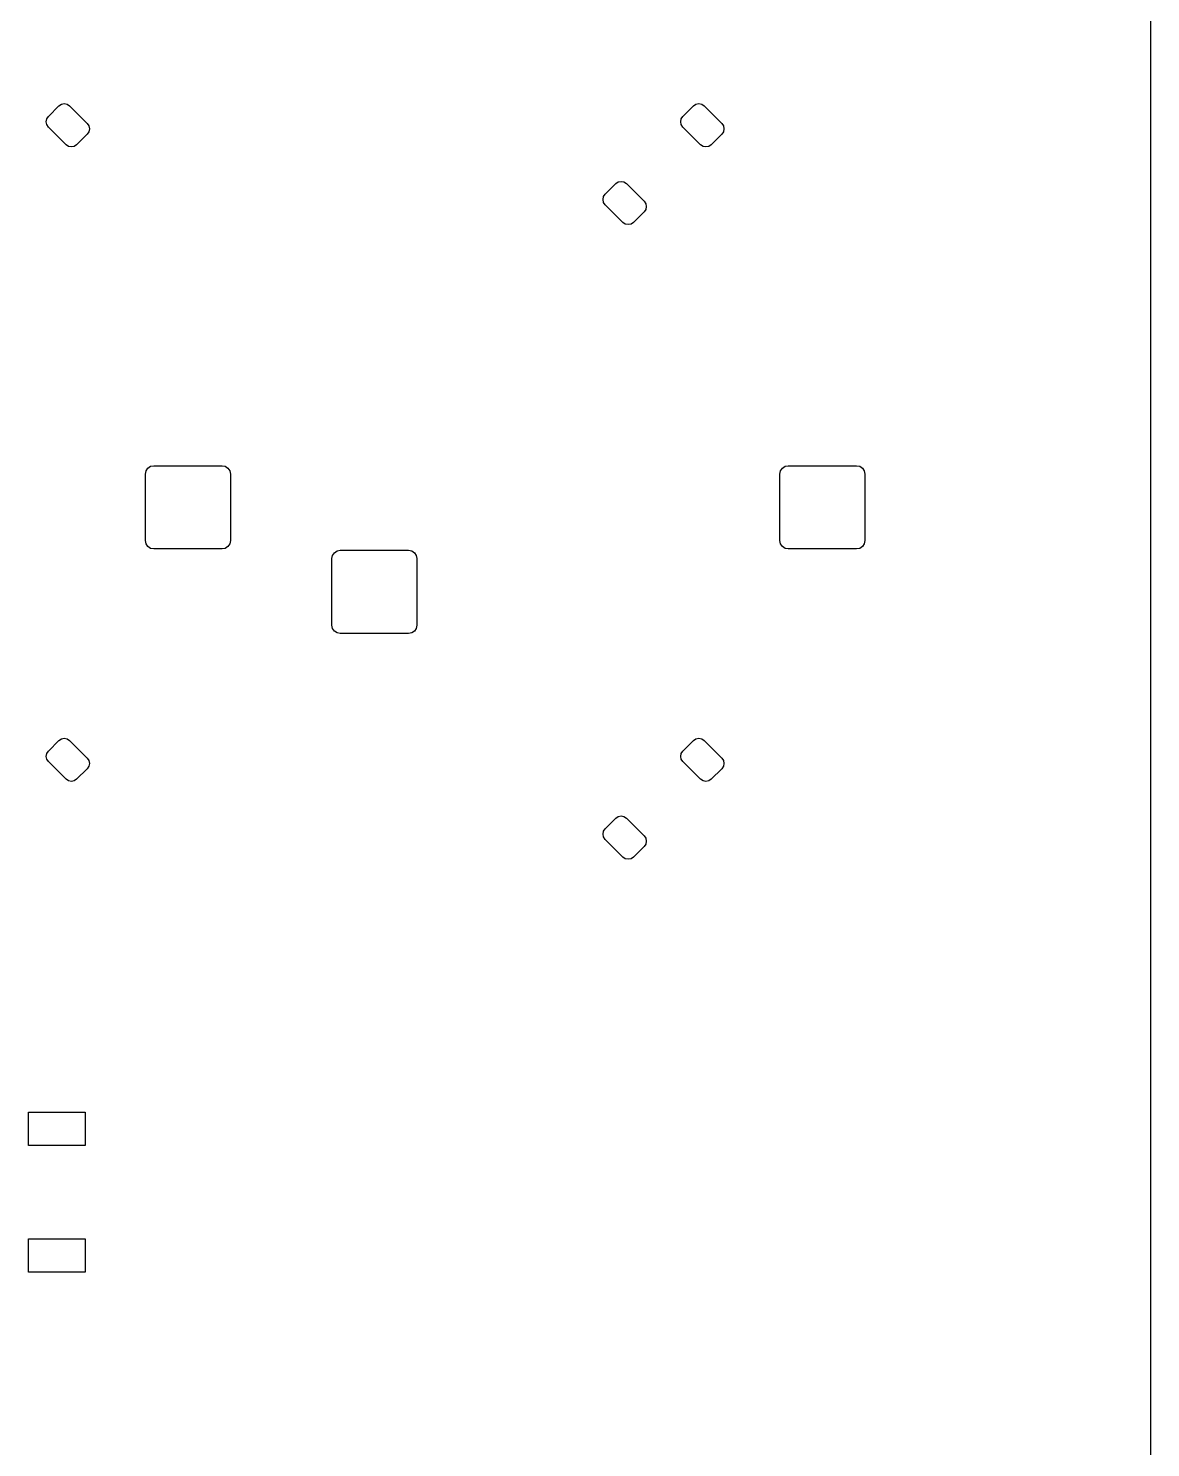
# Model space of a CAD drawing. Extents: x 101 to 518, y -308 to -134.
# Drawn here: x 484.52 to 518.21, y -221.95 to -179.35 of the extents above; entities that cross this region are included whole.
import ezdxf

# ---------------------------------------------------------------- set-up
doc = ezdxf.new("R2010")
doc.units = 0
doc.layers.add('BLACK', color=7, linetype='CONTINUOUS')

msp = doc.modelspace()

# ---------------------------------------------------------------- linework, layer by layer
at = {"layer": 'BLACK', "linetype": 'CONTINUOUS'}
for p, q in [((518.20974, -141.696311), (518.20974, -265.496311)), ((485.11958, -181.992722), (485.437778, -181.674524)), ((485.437778, -181.674524), (485.510773, -181.62575)), ((485.510773, -181.62575), (485.596877, -181.608623)), ((485.596877, -181.608623), (485.682981, -181.62575)), ((485.682981, -181.62575), (485.755976, -181.674524)), ((485.755976, -181.674524), (486.286306, -182.204854)), ((504.16958, -181.992722), (504.487778, -181.674524)), ((504.487778, -181.674524), (504.560773, -181.62575)), ((504.560773, -181.62575), (504.646877, -181.608623)), ((504.646877, -181.608623), (504.732981, -181.62575)), ((504.732981, -181.62575), (504.805976, -181.674524)), ((504.805976, -181.674524), (505.336306, -182.204854)), ((485.053679, -182.151821), (485.070806, -182.065717)), ((485.070806, -182.237925), (485.053679, -182.151821)), ((485.070806, -182.065717), (485.11958, -181.992722)), ((485.11958, -182.31092), (485.070806, -182.237925)), ((485.64991, -182.84125), (485.11958, -182.31092)), ((486.286306, -182.204854), (486.33508, -182.277849)), ((486.33508, -182.277849), (486.352207, -182.363953)), ((504.103679, -182.151821), (504.120806, -182.065717)), ((504.120806, -182.237925), (504.103679, -182.151821)), ((504.120806, -182.065717), (504.16958, -181.992722)), ((504.16958, -182.31092), (504.120806, -182.237925)), ((504.69991, -182.84125), (504.16958, -182.31092)), ((505.336306, -182.204854), (505.38508, -182.277849)), ((505.38508, -182.277849), (505.402207, -182.363953)), ((486.286306, -182.523052), (485.968108, -182.84125)), ((486.33508, -182.450057), (486.286306, -182.523052)), ((486.352207, -182.363953), (486.33508, -182.450057)), ((505.336306, -182.523052), (505.018108, -182.84125)), ((505.38508, -182.450057), (505.336306, -182.523052)), ((505.402207, -182.363953), (505.38508, -182.450057)), ((485.722905, -182.890024), (485.64991, -182.84125)), ((485.809009, -182.907151), (485.722905, -182.890024)), ((485.895113, -182.890024), (485.809009, -182.907151)), ((485.968108, -182.84125), (485.895113, -182.890024)), ((504.772905, -182.890024), (504.69991, -182.84125)), ((504.859009, -182.907151), (504.772905, -182.890024)), ((504.945113, -182.890024), (504.859009, -182.907151)), ((505.018108, -182.84125), (504.945113, -182.890024)), ((501.836128, -184.326174), (502.154326, -184.007976)), ((502.154326, -184.007976), (502.227321, -183.959202)), ((502.227321, -183.959202), (502.313425, -183.942075)), ((502.313425, -183.942075), (502.399529, -183.959202)), ((502.399529, -183.959202), (502.472524, -184.007976)), ((502.472524, -184.007976), (503.002854, -184.538306)), ((501.770227, -184.485273), (501.787354, -184.399169)), ((501.787354, -184.399169), (501.836128, -184.326174)), ((501.787354, -184.571377), (501.770227, -184.485273)), ((501.836128, -184.644372), (501.787354, -184.571377)), ((502.366458, -185.174702), (501.836128, -184.644372)), ((503.002854, -184.856504), (502.684656, -185.174702)), ((503.002854, -184.538306), (503.051628, -184.611301)), ((503.051628, -184.783509), (503.002854, -184.856504)), ((503.051628, -184.611301), (503.068755, -184.697405)), ((503.068755, -184.697405), (503.051628, -184.783509)), ((502.439453, -185.223476), (502.366458, -185.174702)), ((502.525557, -185.240603), (502.439453, -185.223476)), ((502.611661, -185.223476), (502.525557, -185.240603)), ((502.684656, -185.174702), (502.611661, -185.223476)), ((488.051678, -192.630882), (488.105871, -192.549776)), ((488.105871, -192.549776), (488.186977, -192.495583)), ((488.186977, -192.495583), (488.282648, -192.476553)), ((488.282648, -192.476553), (490.332648, -192.476553)), ((490.332648, -192.476553), (490.428319, -192.495583)), ((490.428319, -192.495583), (490.509425, -192.549776)), ((490.509425, -192.549776), (490.563618, -192.630882)), ((507.101678, -192.630882), (507.155871, -192.549776)), ((507.155871, -192.549776), (507.236977, -192.495583)), ((507.236977, -192.495583), (507.332648, -192.476553)), ((507.332648, -192.476553), (509.382648, -192.476553)), ((509.382648, -192.476553), (509.478319, -192.495583)), ((509.478319, -192.495583), (509.559425, -192.549776)), ((509.559425, -192.549776), (509.613618, -192.630882)), ((488.032648, -192.726553), (488.051678, -192.630882)), ((488.032648, -194.726553), (488.032648, -192.726553)), ((490.563618, -192.630882), (490.582648, -192.726553)), ((490.582648, -192.726553), (490.582648, -194.726553)), ((507.082648, -192.726553), (507.101678, -192.630882)), ((507.082648, -194.726553), (507.082648, -192.726553)), ((509.613618, -192.630882), (509.632648, -192.726553)), ((509.632648, -192.726553), (509.632648, -194.726553)), ((488.051678, -194.822224), (488.032648, -194.726553)), ((488.105871, -194.90333), (488.051678, -194.822224)), ((488.186977, -194.957523), (488.105871, -194.90333)), ((488.282648, -194.976553), (488.186977, -194.957523)), ((490.332648, -194.976553), (488.282648, -194.976553)), ((490.428319, -194.957523), (490.332648, -194.976553)), ((490.509425, -194.90333), (490.428319, -194.957523)), ((490.563618, -194.822224), (490.509425, -194.90333)), ((490.582648, -194.726553), (490.563618, -194.822224)), ((493.651678, -195.170882), (493.705871, -195.089776)), ((493.705871, -195.089776), (493.786977, -195.035583)), ((493.786977, -195.035583), (493.882648, -195.016553)), ((493.882648, -195.016553), (495.932648, -195.016553)), ((495.932648, -195.016553), (496.028319, -195.035583)), ((496.028319, -195.035583), (496.109425, -195.089776)), ((496.109425, -195.089776), (496.163618, -195.170882)), ((507.101678, -194.822224), (507.082648, -194.726553)), ((507.155871, -194.90333), (507.101678, -194.822224)), ((507.236977, -194.957523), (507.155871, -194.90333)), ((507.332648, -194.976553), (507.236977, -194.957523)), ((509.382648, -194.976553), (507.332648, -194.976553)), ((509.478319, -194.957523), (509.382648, -194.976553)), ((509.559425, -194.90333), (509.478319, -194.957523)), ((509.613618, -194.822224), (509.559425, -194.90333)), ((509.632648, -194.726553), (509.613618, -194.822224)), ((493.632648, -195.266553), (493.651678, -195.170882)), ((493.632648, -197.266553), (493.632648, -195.266553)), ((496.163618, -195.170882), (496.182648, -195.266553)), ((496.182648, -195.266553), (496.182648, -197.266553)), ((493.651678, -197.362224), (493.632648, -197.266553)), ((493.705871, -197.44333), (493.651678, -197.362224)), ((493.786977, -197.497523), (493.705871, -197.44333)), ((493.882648, -197.516553), (493.786977, -197.497523)), ((495.932648, -197.516553), (493.882648, -197.516553)), ((496.028319, -197.497523), (495.932648, -197.516553)), ((496.109425, -197.44333), (496.028319, -197.497523)), ((496.163618, -197.362224), (496.109425, -197.44333)), ((496.182648, -197.266553), (496.163618, -197.362224)), ((485.510773, -200.67575), (485.596877, -200.658623)), ((485.596877, -200.658623), (485.682981, -200.67575)), ((504.560773, -200.67575), (504.646877, -200.658623)), ((504.646877, -200.658623), (504.732981, -200.67575)), ((485.070806, -201.115717), (485.11958, -201.042722)), ((485.11958, -201.042722), (485.437778, -200.724524)), ((485.437778, -200.724524), (485.510773, -200.67575)), ((485.682981, -200.67575), (485.755976, -200.724524)), ((485.755976, -200.724524), (486.286306, -201.254854)), ((504.120806, -201.115717), (504.16958, -201.042722)), ((504.16958, -201.042722), (504.487778, -200.724524)), ((504.487778, -200.724524), (504.560773, -200.67575)), ((504.732981, -200.67575), (504.805976, -200.724524)), ((504.805976, -200.724524), (505.336306, -201.254854)), ((485.053679, -201.201821), (485.070806, -201.115717)), ((485.070806, -201.287925), (485.053679, -201.201821)), ((485.11958, -201.36092), (485.070806, -201.287925)), ((485.64991, -201.89125), (485.11958, -201.36092)), ((486.286306, -201.254854), (486.33508, -201.327849)), ((486.33508, -201.500057), (486.286306, -201.573052)), ((486.33508, -201.327849), (486.352207, -201.413953)), ((486.352207, -201.413953), (486.33508, -201.500057)), ((504.103679, -201.201821), (504.120806, -201.115717)), ((504.120806, -201.287925), (504.103679, -201.201821)), ((504.16958, -201.36092), (504.120806, -201.287925)), ((504.69991, -201.89125), (504.16958, -201.36092)), ((505.336306, -201.254854), (505.38508, -201.327849)), ((505.38508, -201.500057), (505.336306, -201.573052)), ((505.38508, -201.327849), (505.402207, -201.413953)), ((505.402207, -201.413953), (505.38508, -201.500057)), ((485.722905, -201.940024), (485.64991, -201.89125)), ((485.809009, -201.957151), (485.722905, -201.940024)), ((485.895113, -201.940024), (485.809009, -201.957151)), ((485.968108, -201.89125), (485.895113, -201.940024)), ((486.286306, -201.573052), (485.968108, -201.89125)), ((504.772905, -201.940024), (504.69991, -201.89125)), ((504.859009, -201.957151), (504.772905, -201.940024)), ((504.945113, -201.940024), (504.859009, -201.957151)), ((505.018108, -201.89125), (504.945113, -201.940024)), ((505.336306, -201.573052), (505.018108, -201.89125)), ((501.836128, -203.376174), (502.154326, -203.057976)), ((502.154326, -203.057976), (502.227321, -203.009202)), ((502.227321, -203.009202), (502.313425, -202.992075)), ((502.313425, -202.992075), (502.399529, -203.009202)), ((502.399529, -203.009202), (502.472524, -203.057976)), ((502.472524, -203.057976), (503.002854, -203.588306)), ((501.770227, -203.535273), (501.787354, -203.449169)), ((501.787354, -203.621377), (501.770227, -203.535273)), ((501.787354, -203.449169), (501.836128, -203.376174)), ((501.836128, -203.694372), (501.787354, -203.621377)), ((503.002854, -203.588306), (503.051628, -203.661301)), ((502.366458, -204.224702), (501.836128, -203.694372)), ((503.002854, -203.906504), (502.684656, -204.224702)), ((503.051628, -203.833509), (503.002854, -203.906504)), ((503.051628, -203.661301), (503.068755, -203.747405)), ((503.068755, -203.747405), (503.051628, -203.833509)), ((502.439453, -204.273476), (502.366458, -204.224702)), ((502.525557, -204.290603), (502.439453, -204.273476)), ((502.611661, -204.273476), (502.525557, -204.290603)), ((502.684656, -204.224702), (502.611661, -204.273476)), ((484.519479, -212.886571), (484.519479, -211.886571)), ((484.519479, -211.886571), (486.219479, -211.886571)), ((486.219479, -211.886571), (486.219479, -212.886571)), ((486.219479, -212.886571), (484.519479, -212.886571)), ((484.519479, -216.686571), (484.519479, -215.686571)), ((484.519479, -215.686571), (486.219479, -215.686571)), ((486.219479, -215.686571), (486.219479, -216.686571)), ((486.219479, -216.686571), (484.519479, -216.686571))]:
    msp.add_line(p, q, dxfattribs=at)

doc.saveas('drawing.dxf')
